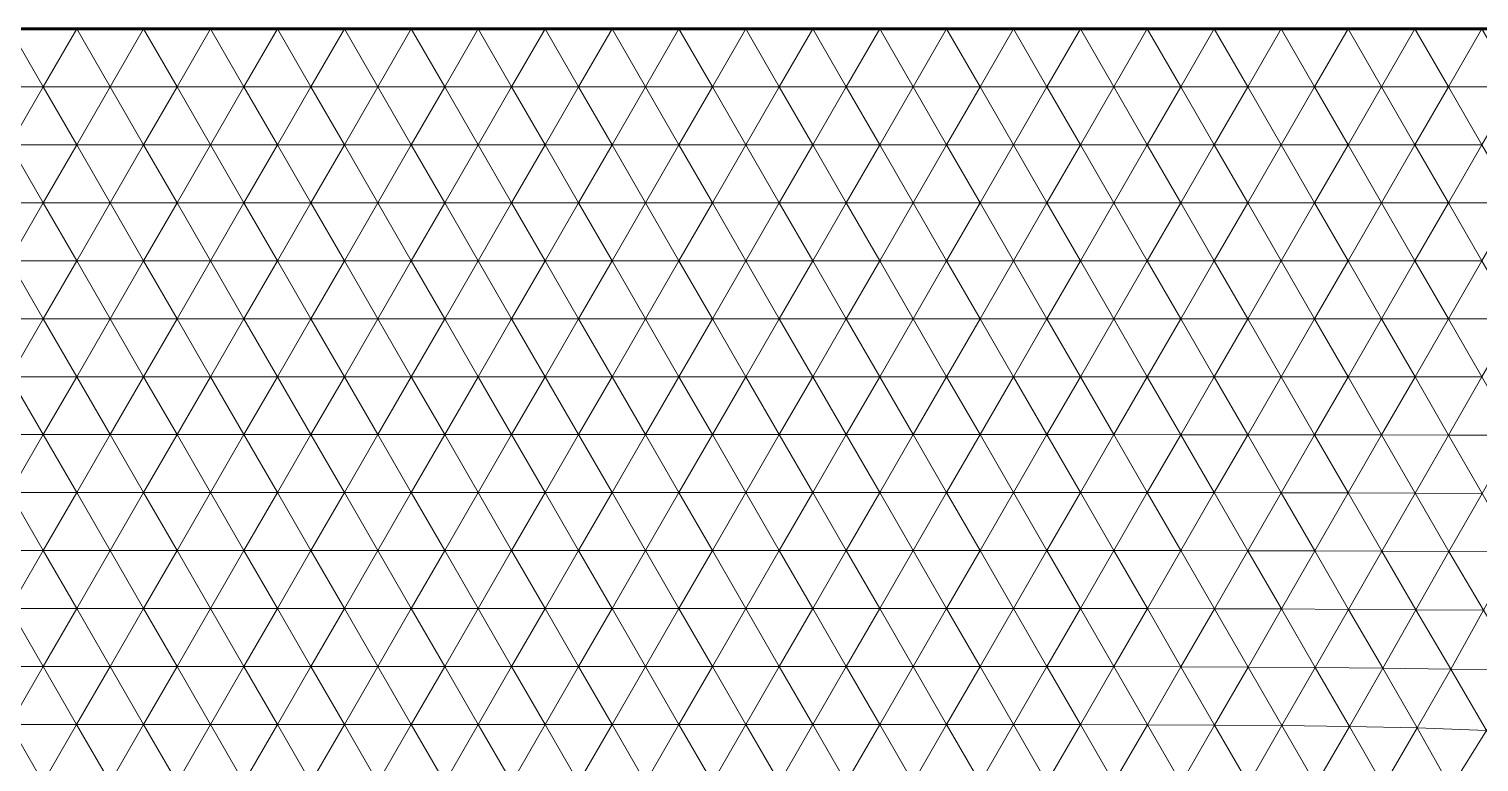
# Model space of a CAD drawing. Extents: x 1.2 to 53.9, y -43.5 to 3.2.
# Drawn here: x 37.667 to 42, y -25.45 to -23.259 of the extents above; entities that cross this region are included whole.
import ezdxf

# ---------------------------------------------------------------- set-up
doc = ezdxf.new("R2010")
doc.units = 0
doc.header["$MEASUREMENT"] = 0
doc.layers.add('layer', color=7, linetype='Continuous')

msp = doc.modelspace()

# ---------------------------------------------------------------- linework, layer by layer
at = {"color": 1, "lineweight": 60}
msp.add_line((31.4091, -23.259), (44.4091, -23.259), dxfattribs=at)
at = {"layer": 'layer', "color": 47, "lineweight": 9}
for points in [[(37.7091, -23.4322), (37.6091, -23.259), (37.5091, -23.4322)], [(37.8091, -23.259), (37.6091, -23.259), (37.7091, -23.4322)], [(37.9091, -23.4322), (37.8091, -23.259), (37.7091, -23.4322)], [(38.0091, -23.259), (37.8091, -23.259), (37.9091, -23.4322)], [(38.1091, -23.4322), (38.0091, -23.259), (37.9091, -23.4322)], [(38.2091, -23.259), (38.0091, -23.259), (38.1091, -23.4322)], [(38.3091, -23.4322), (38.2091, -23.259), (38.1091, -23.4322)], [(38.4091, -23.259), (38.2091, -23.259), (38.3091, -23.4322)], [(38.5091, -23.4322), (38.4091, -23.259), (38.3091, -23.4322)], [(38.6091, -23.259), (38.4091, -23.259), (38.5091, -23.4322)], [(38.7091, -23.4322), (38.6091, -23.259), (38.5091, -23.4322)], [(38.8091, -23.259), (38.6091, -23.259), (38.7091, -23.4322)], [(38.9091, -23.4322), (38.8091, -23.259), (38.7091, -23.4322)], [(39.0091, -23.259), (38.8091, -23.259), (38.9091, -23.4322)], [(39.1091, -23.4322), (39.0091, -23.259), (38.9091, -23.4322)], [(39.2091, -23.259), (39.0091, -23.259), (39.1091, -23.4322)], [(39.3091, -23.4322), (39.2091, -23.259), (39.1091, -23.4322)], [(39.4091, -23.259), (39.2091, -23.259), (39.3091, -23.4322)], [(39.5091, -23.4322), (39.4091, -23.259), (39.3091, -23.4322)], [(39.6091, -23.259), (39.4091, -23.259), (39.5091, -23.4322)], [(39.7091, -23.4322), (39.6091, -23.259), (39.5091, -23.4322)], [(39.8091, -23.259), (39.6091, -23.259), (39.7091, -23.4322)], [(39.9091, -23.4322), (39.8091, -23.259), (39.7091, -23.4322)], [(40.0091, -23.259), (39.8091, -23.259), (39.9091, -23.4322)], [(40.1091, -23.4322), (40.0091, -23.259), (39.9091, -23.4322)], [(40.2091, -23.259), (40.0091, -23.259), (40.1091, -23.4322)], [(40.3091, -23.4322), (40.2091, -23.259), (40.1091, -23.4322)], [(40.4091, -23.259), (40.2091, -23.259), (40.3091, -23.4322)], [(40.5091, -23.4322), (40.4091, -23.259), (40.3091, -23.4322)], [(40.6091, -23.259), (40.4091, -23.259), (40.5091, -23.4322)], [(40.7091, -23.4322), (40.6091, -23.259), (40.5091, -23.4322)], [(40.8091, -23.259), (40.6091, -23.259), (40.7091, -23.4322)], [(40.9091, -23.4322), (40.8091, -23.259), (40.7091, -23.4322)], [(41.0091, -23.259), (40.8091, -23.259), (40.9091, -23.4322)], [(41.1091, -23.4322), (41.0091, -23.259), (40.9091, -23.4322)], [(41.2091, -23.259), (41.0091, -23.259), (41.1091, -23.4322)], [(41.3091, -23.4322), (41.2091, -23.259), (41.1091, -23.4322)], [(41.4091, -23.259), (41.2091, -23.259), (41.3091, -23.4322)], [(41.5091, -23.4323), (41.4091, -23.259), (41.3091, -23.4322)], [(41.6091, -23.259), (41.4091, -23.259), (41.5091, -23.4323)], [(41.7091, -23.4323), (41.6091, -23.259), (41.5091, -23.4323)], [(41.8091, -23.259), (41.6091, -23.259), (41.7091, -23.4323)], [(41.9091, -23.4323), (41.8091, -23.259), (41.7091, -23.4323)], [(42.0091, -23.259), (41.8091, -23.259), (41.9091, -23.4323)], [(42.1091, -23.4323), (42.0091, -23.259), (41.9091, -23.4323)], [(37.7091, -23.4322), (37.5091, -23.4322), (37.6091, -23.6055)], [(37.8091, -23.6055), (37.7091, -23.4322), (37.6091, -23.6055)], [(37.9091, -23.4322), (37.7091, -23.4322), (37.8091, -23.6055)], [(38.0091, -23.6055), (37.9091, -23.4322), (37.8091, -23.6055)], [(38.1091, -23.4322), (37.9091, -23.4322), (38.0091, -23.6055)], [(38.2091, -23.6055), (38.1091, -23.4322), (38.0091, -23.6055)], [(38.3091, -23.4322), (38.1091, -23.4322), (38.2091, -23.6055)], [(38.4091, -23.6055), (38.3091, -23.4322), (38.2091, -23.6055)], [(38.5091, -23.4322), (38.3091, -23.4322), (38.4091, -23.6055)], [(38.6091, -23.6055), (38.5091, -23.4322), (38.4091, -23.6055)], [(38.7091, -23.4322), (38.5091, -23.4322), (38.6091, -23.6055)], [(38.8091, -23.6055), (38.7091, -23.4322), (38.6091, -23.6055)], [(38.9091, -23.4322), (38.7091, -23.4322), (38.8091, -23.6055)], [(39.0091, -23.6055), (38.9091, -23.4322), (38.8091, -23.6055)], [(39.1091, -23.4322), (38.9091, -23.4322), (39.0091, -23.6055)], [(39.2091, -23.6055), (39.1091, -23.4322), (39.0091, -23.6055)], [(39.3091, -23.4322), (39.1091, -23.4322), (39.2091, -23.6055)], [(39.4091, -23.6055), (39.3091, -23.4322), (39.2091, -23.6055)], [(39.5091, -23.4322), (39.3091, -23.4322), (39.4091, -23.6055)], [(39.6091, -23.6055), (39.5091, -23.4322), (39.4091, -23.6055)], [(39.7091, -23.4322), (39.5091, -23.4322), (39.6091, -23.6055)], [(39.8091, -23.6055), (39.7091, -23.4322), (39.6091, -23.6055)], [(39.9091, -23.4322), (39.7091, -23.4322), (39.8091, -23.6055)], [(40.0091, -23.6055), (39.9091, -23.4322), (39.8091, -23.6055)], [(40.1091, -23.4322), (39.9091, -23.4322), (40.0091, -23.6055)], [(40.2091, -23.6055), (40.1091, -23.4322), (40.0091, -23.6055)], [(40.3091, -23.4322), (40.1091, -23.4322), (40.2091, -23.6055)], [(40.4091, -23.6055), (40.3091, -23.4322), (40.2091, -23.6055)], [(40.5091, -23.4322), (40.3091, -23.4322), (40.4091, -23.6055)], [(40.6091, -23.6055), (40.5091, -23.4322), (40.4091, -23.6055)], [(40.7091, -23.4322), (40.5091, -23.4322), (40.6091, -23.6055)], [(40.8091, -23.6055), (40.7091, -23.4322), (40.6091, -23.6055)], [(40.9091, -23.4322), (40.7091, -23.4322), (40.8091, -23.6055)], [(41.0091, -23.6055), (40.9091, -23.4322), (40.8091, -23.6055)], [(41.1091, -23.4322), (40.9091, -23.4322), (41.0091, -23.6055)], [(41.2091, -23.6055), (41.1091, -23.4322), (41.0091, -23.6055)], [(41.3091, -23.4322), (41.1091, -23.4322), (41.2091, -23.6055)], [(41.4091, -23.6055), (41.3091, -23.4322), (41.2091, -23.6055)], [(41.5091, -23.4323), (41.3091, -23.4322), (41.4091, -23.6055)], [(41.6091, -23.6055), (41.5091, -23.4323), (41.4091, -23.6055)], [(41.7091, -23.4323), (41.5091, -23.4323), (41.6091, -23.6055)], [(41.8091, -23.6055), (41.7091, -23.4323), (41.6091, -23.6055)], [(41.9091, -23.4323), (41.7091, -23.4323), (41.8091, -23.6055)], [(42.0091, -23.6055), (41.9091, -23.4323), (41.8091, -23.6055)], [(42.1091, -23.4323), (41.9091, -23.4323), (42.0091, -23.6055)], [(37.7091, -23.7787), (37.6091, -23.6055), (37.5091, -23.7787)], [(37.8091, -23.6055), (37.6091, -23.6055), (37.7091, -23.7787)], [(37.9091, -23.7787), (37.8091, -23.6055), (37.7091, -23.7787)], [(38.0091, -23.6055), (37.8091, -23.6055), (37.9091, -23.7787)], [(38.1091, -23.7787), (38.0091, -23.6055), (37.9091, -23.7787)], [(38.2091, -23.6055), (38.0091, -23.6055), (38.1091, -23.7787)], [(38.3091, -23.7787), (38.2091, -23.6055), (38.1091, -23.7787)], [(38.4091, -23.6055), (38.2091, -23.6055), (38.3091, -23.7787)], [(38.5091, -23.7787), (38.4091, -23.6055), (38.3091, -23.7787)], [(38.6091, -23.6055), (38.4091, -23.6055), (38.5091, -23.7787)], [(38.7091, -23.7787), (38.6091, -23.6055), (38.5091, -23.7787)], [(38.8091, -23.6055), (38.6091, -23.6055), (38.7091, -23.7787)], [(38.9091, -23.7787), (38.8091, -23.6055), (38.7091, -23.7787)], [(39.0091, -23.6055), (38.8091, -23.6055), (38.9091, -23.7787)], [(39.1091, -23.7787), (39.0091, -23.6055), (38.9091, -23.7787)], [(39.2091, -23.6055), (39.0091, -23.6055), (39.1091, -23.7787)], [(39.3091, -23.7787), (39.2091, -23.6055), (39.1091, -23.7787)], [(39.4091, -23.6055), (39.2091, -23.6055), (39.3091, -23.7787)], [(39.5091, -23.7787), (39.4091, -23.6055), (39.3091, -23.7787)], [(39.6091, -23.6055), (39.4091, -23.6055), (39.5091, -23.7787)], [(39.7091, -23.7787), (39.6091, -23.6055), (39.5091, -23.7787)], [(39.8091, -23.6055), (39.6091, -23.6055), (39.7091, -23.7787)], [(39.9091, -23.7787), (39.8091, -23.6055), (39.7091, -23.7787)], [(40.0091, -23.6055), (39.8091, -23.6055), (39.9091, -23.7787)], [(40.1091, -23.7787), (40.0091, -23.6055), (39.9091, -23.7787)], [(40.2091, -23.6055), (40.0091, -23.6055), (40.1091, -23.7787)], [(40.3091, -23.7787), (40.2091, -23.6055), (40.1091, -23.7787)], [(40.4091, -23.6055), (40.2091, -23.6055), (40.3091, -23.7787)], [(40.5091, -23.7787), (40.4091, -23.6055), (40.3091, -23.7787)], [(40.6091, -23.6055), (40.4091, -23.6055), (40.5091, -23.7787)], [(40.7091, -23.7787), (40.6091, -23.6055), (40.5091, -23.7787)], [(40.8091, -23.6055), (40.6091, -23.6055), (40.7091, -23.7787)], [(40.9091, -23.7787), (40.8091, -23.6055), (40.7091, -23.7787)], [(41.0091, -23.6055), (40.8091, -23.6055), (40.9091, -23.7787)], [(41.1091, -23.7787), (41.0091, -23.6055), (40.9091, -23.7787)], [(41.2091, -23.6055), (41.0091, -23.6055), (41.1091, -23.7787)], [(41.3091, -23.7787), (41.2091, -23.6055), (41.1091, -23.7787)], [(41.4091, -23.6055), (41.2091, -23.6055), (41.3091, -23.7787)], [(41.5091, -23.7787), (41.4091, -23.6055), (41.3091, -23.7787)], [(41.6091, -23.6055), (41.4091, -23.6055), (41.5091, -23.7787)], [(41.7091, -23.7787), (41.6091, -23.6055), (41.5091, -23.7787)], [(41.8091, -23.6055), (41.6091, -23.6055), (41.7091, -23.7787)], [(41.9091, -23.7788), (41.8091, -23.6055), (41.7091, -23.7787)], [(42.0091, -23.6055), (41.8091, -23.6055), (41.9091, -23.7788)], [(42.1092, -23.7788), (42.0091, -23.6055), (41.9091, -23.7788)], [(37.7091, -23.7787), (37.5091, -23.7787), (37.6091, -23.9519)], [(37.8091, -23.9519), (37.7091, -23.7787), (37.6091, -23.9519)], [(37.9091, -23.7787), (37.7091, -23.7787), (37.8091, -23.9519)], [(38.0091, -23.9519), (37.9091, -23.7787), (37.8091, -23.9519)], [(38.1091, -23.7787), (37.9091, -23.7787), (38.0091, -23.9519)], [(38.2091, -23.9519), (38.1091, -23.7787), (38.0091, -23.9519)], [(38.3091, -23.7787), (38.1091, -23.7787), (38.2091, -23.9519)], [(38.4091, -23.9519), (38.3091, -23.7787), (38.2091, -23.9519)], [(38.5091, -23.7787), (38.3091, -23.7787), (38.4091, -23.9519)], [(38.6091, -23.9519), (38.5091, -23.7787), (38.4091, -23.9519)], [(38.7091, -23.7787), (38.5091, -23.7787), (38.6091, -23.9519)], [(38.8091, -23.9519), (38.7091, -23.7787), (38.6091, -23.9519)], [(38.9091, -23.7787), (38.7091, -23.7787), (38.8091, -23.9519)], [(39.0091, -23.9519), (38.9091, -23.7787), (38.8091, -23.9519)], [(39.1091, -23.7787), (38.9091, -23.7787), (39.0091, -23.9519)], [(39.2091, -23.9519), (39.1091, -23.7787), (39.0091, -23.9519)], [(39.3091, -23.7787), (39.1091, -23.7787), (39.2091, -23.9519)], [(39.4091, -23.9519), (39.3091, -23.7787), (39.2091, -23.9519)], [(39.5091, -23.7787), (39.3091, -23.7787), (39.4091, -23.9519)], [(39.6091, -23.9519), (39.5091, -23.7787), (39.4091, -23.9519)], [(39.7091, -23.7787), (39.5091, -23.7787), (39.6091, -23.9519)], [(39.8091, -23.9519), (39.7091, -23.7787), (39.6091, -23.9519)], [(39.9091, -23.7787), (39.7091, -23.7787), (39.8091, -23.9519)], [(40.0091, -23.9519), (39.9091, -23.7787), (39.8091, -23.9519)], [(40.1091, -23.7787), (39.9091, -23.7787), (40.0091, -23.9519)], [(40.2091, -23.9519), (40.1091, -23.7787), (40.0091, -23.9519)], [(40.3091, -23.7787), (40.1091, -23.7787), (40.2091, -23.9519)], [(40.4091, -23.9519), (40.3091, -23.7787), (40.2091, -23.9519)], [(40.5091, -23.7787), (40.3091, -23.7787), (40.4091, -23.9519)], [(40.6091, -23.9519), (40.5091, -23.7787), (40.4091, -23.9519)], [(40.7091, -23.7787), (40.5091, -23.7787), (40.6091, -23.9519)], [(40.8091, -23.9519), (40.7091, -23.7787), (40.6091, -23.9519)], [(40.9091, -23.7787), (40.7091, -23.7787), (40.8091, -23.9519)], [(41.0091, -23.9519), (40.9091, -23.7787), (40.8091, -23.9519)], [(41.1091, -23.7787), (40.9091, -23.7787), (41.0091, -23.9519)], [(41.2091, -23.9519), (41.1091, -23.7787), (41.0091, -23.9519)], [(41.3091, -23.7787), (41.1091, -23.7787), (41.2091, -23.9519)], [(41.4091, -23.9519), (41.3091, -23.7787), (41.2091, -23.9519)], [(41.5091, -23.7787), (41.3091, -23.7787), (41.4091, -23.9519)], [(41.6091, -23.9519), (41.5091, -23.7787), (41.4091, -23.9519)], [(41.7091, -23.7787), (41.5091, -23.7787), (41.6091, -23.9519)], [(41.8091, -23.952), (41.7091, -23.7787), (41.6091, -23.9519)], [(41.9091, -23.7788), (41.7091, -23.7787), (41.8091, -23.952)], [(42.0092, -23.9521), (41.9091, -23.7788), (41.8091, -23.952)], [(42.1092, -23.7788), (41.9091, -23.7788), (42.0092, -23.9521)], [(37.7091, -24.1251), (37.6091, -23.9519), (37.5091, -24.1251)], [(37.8091, -23.9519), (37.6091, -23.9519), (37.7091, -24.1251)], [(37.9091, -24.1251), (37.8091, -23.9519), (37.7091, -24.1251)], [(38.0091, -23.9519), (37.8091, -23.9519), (37.9091, -24.1251)], [(38.1091, -24.1251), (38.0091, -23.9519), (37.9091, -24.1251)], [(38.2091, -23.9519), (38.0091, -23.9519), (38.1091, -24.1251)], [(38.3091, -24.1251), (38.2091, -23.9519), (38.1091, -24.1251)], [(38.4091, -23.9519), (38.2091, -23.9519), (38.3091, -24.1251)], [(38.5091, -24.1251), (38.4091, -23.9519), (38.3091, -24.1251)], [(38.6091, -23.9519), (38.4091, -23.9519), (38.5091, -24.1251)], [(38.7091, -24.1251), (38.6091, -23.9519), (38.5091, -24.1251)], [(38.8091, -23.9519), (38.6091, -23.9519), (38.7091, -24.1251)], [(38.9091, -24.1251), (38.8091, -23.9519), (38.7091, -24.1251)], [(39.0091, -23.9519), (38.8091, -23.9519), (38.9091, -24.1251)], [(39.1091, -24.1251), (39.0091, -23.9519), (38.9091, -24.1251)], [(39.2091, -23.9519), (39.0091, -23.9519), (39.1091, -24.1251)], [(39.3091, -24.1251), (39.2091, -23.9519), (39.1091, -24.1251)], [(39.4091, -23.9519), (39.2091, -23.9519), (39.3091, -24.1251)], [(39.5091, -24.1251), (39.4091, -23.9519), (39.3091, -24.1251)], [(39.6091, -23.9519), (39.4091, -23.9519), (39.5091, -24.1251)], [(39.7091, -24.1251), (39.6091, -23.9519), (39.5091, -24.1251)], [(39.8091, -23.9519), (39.6091, -23.9519), (39.7091, -24.1251)], [(39.9091, -24.1251), (39.8091, -23.9519), (39.7091, -24.1251)], [(40.0091, -23.9519), (39.8091, -23.9519), (39.9091, -24.1251)], [(40.1091, -24.1251), (40.0091, -23.9519), (39.9091, -24.1251)], [(40.2091, -23.9519), (40.0091, -23.9519), (40.1091, -24.1251)], [(40.3091, -24.1251), (40.2091, -23.9519), (40.1091, -24.1251)], [(40.4091, -23.9519), (40.2091, -23.9519), (40.3091, -24.1251)], [(40.5091, -24.1251), (40.4091, -23.9519), (40.3091, -24.1251)], [(40.6091, -23.9519), (40.4091, -23.9519), (40.5091, -24.1251)], [(40.7091, -24.1251), (40.6091, -23.9519), (40.5091, -24.1251)], [(40.8091, -23.9519), (40.6091, -23.9519), (40.7091, -24.1251)], [(40.9091, -24.1251), (40.8091, -23.9519), (40.7091, -24.1251)], [(41.0091, -23.9519), (40.8091, -23.9519), (40.9091, -24.1251)], [(41.1091, -24.1251), (41.0091, -23.9519), (40.9091, -24.1251)], [(41.2091, -23.9519), (41.0091, -23.9519), (41.1091, -24.1251)], [(41.3091, -24.1251), (41.2091, -23.9519), (41.1091, -24.1251)], [(41.4091, -23.9519), (41.2091, -23.9519), (41.3091, -24.1251)], [(41.5091, -24.1252), (41.4091, -23.9519), (41.3091, -24.1251)], [(41.6091, -23.9519), (41.4091, -23.9519), (41.5091, -24.1252)], [(41.7091, -24.1253), (41.6091, -23.9519), (41.5091, -24.1252)], [(41.8091, -23.952), (41.6091, -23.9519), (41.7091, -24.1253)], [(41.9092, -24.1254), (41.8091, -23.952), (41.7091, -24.1253)], [(42.0092, -23.9521), (41.8091, -23.952), (41.9092, -24.1254)], [(42.1093, -24.1258), (42.0092, -23.9521), (41.9092, -24.1254)], [(37.7091, -24.1251), (37.5091, -24.1251), (37.6091, -24.2983)], [(37.8091, -24.2983), (37.7091, -24.1251), (37.6091, -24.2983)], [(37.9091, -24.1251), (37.7091, -24.1251), (37.8091, -24.2983)], [(38.0091, -24.2983), (37.9091, -24.1251), (37.8091, -24.2983)], [(38.1091, -24.1251), (37.9091, -24.1251), (38.0091, -24.2983)], [(38.2091, -24.2983), (38.1091, -24.1251), (38.0091, -24.2983)], [(38.3091, -24.1251), (38.1091, -24.1251), (38.2091, -24.2983)], [(38.4091, -24.2983), (38.3091, -24.1251), (38.2091, -24.2983)], [(38.5091, -24.1251), (38.3091, -24.1251), (38.4091, -24.2983)], [(38.6091, -24.2983), (38.5091, -24.1251), (38.4091, -24.2983)], [(38.7091, -24.1251), (38.5091, -24.1251), (38.6091, -24.2983)], [(38.8091, -24.2983), (38.7091, -24.1251), (38.6091, -24.2983)], [(38.9091, -24.1251), (38.7091, -24.1251), (38.8091, -24.2983)], [(39.0091, -24.2983), (38.9091, -24.1251), (38.8091, -24.2983)], [(39.1091, -24.1251), (38.9091, -24.1251), (39.0091, -24.2983)], [(39.2091, -24.2983), (39.1091, -24.1251), (39.0091, -24.2983)], [(39.3091, -24.1251), (39.1091, -24.1251), (39.2091, -24.2983)], [(39.4091, -24.2983), (39.3091, -24.1251), (39.2091, -24.2983)], [(39.5091, -24.1251), (39.3091, -24.1251), (39.4091, -24.2983)], [(39.6091, -24.2983), (39.5091, -24.1251), (39.4091, -24.2983)], [(39.7091, -24.1251), (39.5091, -24.1251), (39.6091, -24.2983)], [(39.8091, -24.2983), (39.7091, -24.1251), (39.6091, -24.2983)], [(39.9091, -24.1251), (39.7091, -24.1251), (39.8091, -24.2983)], [(40.0091, -24.2983), (39.9091, -24.1251), (39.8091, -24.2983)], [(40.1091, -24.1251), (39.9091, -24.1251), (40.0091, -24.2983)], [(40.2091, -24.2983), (40.1091, -24.1251), (40.0091, -24.2983)], [(40.3091, -24.1251), (40.1091, -24.1251), (40.2091, -24.2983)], [(40.4091, -24.2983), (40.3091, -24.1251), (40.2091, -24.2983)], [(40.5091, -24.1251), (40.3091, -24.1251), (40.4091, -24.2983)], [(40.6091, -24.2983), (40.5091, -24.1251), (40.4091, -24.2983)], [(40.7091, -24.1251), (40.5091, -24.1251), (40.6091, -24.2983)], [(40.8091, -24.2983), (40.7091, -24.1251), (40.6091, -24.2983)], [(40.9091, -24.1251), (40.7091, -24.1251), (40.8091, -24.2983)], [(41.0091, -24.2983), (40.9091, -24.1251), (40.8091, -24.2983)], [(41.1091, -24.1251), (40.9091, -24.1251), (41.0091, -24.2983)], [(41.2091, -24.2983), (41.1091, -24.1251), (41.0091, -24.2983)], [(41.3091, -24.1251), (41.1091, -24.1251), (41.2091, -24.2983)], [(41.4091, -24.2984), (41.3091, -24.1251), (41.2091, -24.2983)], [(41.5091, -24.1252), (41.3091, -24.1251), (41.4091, -24.2984)], [(41.6092, -24.2985), (41.5091, -24.1252), (41.4091, -24.2984)], [(41.7091, -24.1253), (41.5091, -24.1252), (41.6092, -24.2985)], [(41.8092, -24.2988), (41.7091, -24.1253), (41.6092, -24.2985)], [(41.9092, -24.1254), (41.7091, -24.1253), (41.8092, -24.2988)], [(42.0093, -24.2992), (41.9092, -24.1254), (41.8092, -24.2988)], [(42.1093, -24.1258), (41.9092, -24.1254), (42.0093, -24.2992)], [(37.7091, -24.4715), (37.6091, -24.2983), (37.5091, -24.4715)], [(37.8091, -24.2983), (37.6091, -24.2983), (37.7091, -24.4715)], [(37.9091, -24.4715), (37.8091, -24.2983), (37.7091, -24.4715)], [(38.0091, -24.2983), (37.8091, -24.2983), (37.9091, -24.4715)], [(38.1091, -24.4715), (38.0091, -24.2983), (37.9091, -24.4715)], [(38.2091, -24.2983), (38.0091, -24.2983), (38.1091, -24.4715)], [(38.3091, -24.4715), (38.2091, -24.2983), (38.1091, -24.4715)], [(38.4091, -24.2983), (38.2091, -24.2983), (38.3091, -24.4715)], [(38.5091, -24.4715), (38.4091, -24.2983), (38.3091, -24.4715)], [(38.6091, -24.2983), (38.4091, -24.2983), (38.5091, -24.4715)], [(38.7091, -24.4715), (38.6091, -24.2983), (38.5091, -24.4715)], [(38.8091, -24.2983), (38.6091, -24.2983), (38.7091, -24.4715)], [(38.9091, -24.4715), (38.8091, -24.2983), (38.7091, -24.4715)], [(39.0091, -24.2983), (38.8091, -24.2983), (38.9091, -24.4715)], [(39.1091, -24.4715), (39.0091, -24.2983), (38.9091, -24.4715)], [(39.2091, -24.2983), (39.0091, -24.2983), (39.1091, -24.4715)], [(39.3091, -24.4715), (39.2091, -24.2983), (39.1091, -24.4715)], [(39.4091, -24.2983), (39.2091, -24.2983), (39.3091, -24.4715)], [(39.5091, -24.4715), (39.4091, -24.2983), (39.3091, -24.4715)], [(39.6091, -24.2983), (39.4091, -24.2983), (39.5091, -24.4715)], [(39.7091, -24.4715), (39.6091, -24.2983), (39.5091, -24.4715)], [(39.8091, -24.2983), (39.6091, -24.2983), (39.7091, -24.4715)], [(39.9091, -24.4715), (39.8091, -24.2983), (39.7091, -24.4715)], [(40.0091, -24.2983), (39.8091, -24.2983), (39.9091, -24.4715)], [(40.1091, -24.4715), (40.0091, -24.2983), (39.9091, -24.4715)], [(40.2091, -24.2983), (40.0091, -24.2983), (40.1091, -24.4715)], [(40.3091, -24.4715), (40.2091, -24.2983), (40.1091, -24.4715)], [(40.4091, -24.2983), (40.2091, -24.2983), (40.3091, -24.4715)], [(40.5091, -24.4715), (40.4091, -24.2983), (40.3091, -24.4715)], [(40.6091, -24.2983), (40.4091, -24.2983), (40.5091, -24.4715)], [(40.7091, -24.4715), (40.6091, -24.2983), (40.5091, -24.4715)], [(40.8091, -24.2983), (40.6091, -24.2983), (40.7091, -24.4715)], [(40.9091, -24.4715), (40.8091, -24.2983), (40.7091, -24.4715)], [(41.0091, -24.2983), (40.8091, -24.2983), (40.9091, -24.4715)], [(41.1091, -24.4716), (41.0091, -24.2983), (40.9091, -24.4715)], [(41.2091, -24.2983), (41.0091, -24.2983), (41.1091, -24.4716)], [(41.3092, -24.4717), (41.2091, -24.2983), (41.1091, -24.4716)], [(41.4091, -24.2984), (41.2091, -24.2983), (41.3092, -24.4717)], [(41.5092, -24.4718), (41.4091, -24.2984), (41.3092, -24.4717)], [(41.6092, -24.2985), (41.4091, -24.2984), (41.5092, -24.4718)], [(41.7093, -24.4721), (41.6092, -24.2985), (41.5092, -24.4718)], [(41.8092, -24.2988), (41.6092, -24.2985), (41.7093, -24.4721)], [(41.9093, -24.4726), (41.8092, -24.2988), (41.7093, -24.4721)], [(42.0093, -24.2992), (41.8092, -24.2988), (41.9093, -24.4726)], [(42.1094, -24.4735), (42.0093, -24.2992), (41.9093, -24.4726)], [(37.7091, -24.4715), (37.5091, -24.4715), (37.6091, -24.6447)], [(37.8091, -24.6447), (37.7091, -24.4715), (37.6091, -24.6447)], [(37.9091, -24.4715), (37.7091, -24.4715), (37.8091, -24.6447)], [(38.0091, -24.6447), (37.9091, -24.4715), (37.8091, -24.6447)], [(38.1091, -24.4715), (37.9091, -24.4715), (38.0091, -24.6447)], [(38.2091, -24.6447), (38.1091, -24.4715), (38.0091, -24.6447)], [(38.3091, -24.4715), (38.1091, -24.4715), (38.2091, -24.6447)], [(38.4091, -24.6447), (38.3091, -24.4715), (38.2091, -24.6447)], [(38.5091, -24.4715), (38.3091, -24.4715), (38.4091, -24.6447)], [(38.6091, -24.6447), (38.5091, -24.4715), (38.4091, -24.6447)], [(38.7091, -24.4715), (38.5091, -24.4715), (38.6091, -24.6447)], [(38.8091, -24.6447), (38.7091, -24.4715), (38.6091, -24.6447)], [(38.9091, -24.4715), (38.7091, -24.4715), (38.8091, -24.6447)], [(39.0091, -24.6447), (38.9091, -24.4715), (38.8091, -24.6447)], [(39.1091, -24.4715), (38.9091, -24.4715), (39.0091, -24.6447)], [(39.2091, -24.6447), (39.1091, -24.4715), (39.0091, -24.6447)], [(39.3091, -24.4715), (39.1091, -24.4715), (39.2091, -24.6447)], [(39.4091, -24.6447), (39.3091, -24.4715), (39.2091, -24.6447)], [(39.5091, -24.4715), (39.3091, -24.4715), (39.4091, -24.6447)], [(39.6091, -24.6447), (39.5091, -24.4715), (39.4091, -24.6447)], [(39.7091, -24.4715), (39.5091, -24.4715), (39.6091, -24.6447)], [(39.8091, -24.6447), (39.7091, -24.4715), (39.6091, -24.6447)], [(39.9091, -24.4715), (39.7091, -24.4715), (39.8091, -24.6447)], [(40.0091, -24.6447), (39.9091, -24.4715), (39.8091, -24.6447)], [(40.1091, -24.4715), (39.9091, -24.4715), (40.0091, -24.6447)], [(40.2091, -24.6447), (40.1091, -24.4715), (40.0091, -24.6447)], [(40.3091, -24.4715), (40.1091, -24.4715), (40.2091, -24.6447)], [(40.4091, -24.6447), (40.3091, -24.4715), (40.2091, -24.6447)], [(40.5091, -24.4715), (40.3091, -24.4715), (40.4091, -24.6447)], [(40.6091, -24.6447), (40.5091, -24.4715), (40.4091, -24.6447)], [(40.7091, -24.4715), (40.5091, -24.4715), (40.6091, -24.6447)], [(40.8091, -24.6447), (40.7091, -24.4715), (40.6091, -24.6447)], [(40.9091, -24.4715), (40.7091, -24.4715), (40.8091, -24.6447)], [(41.0091, -24.6448), (40.9091, -24.4715), (40.8091, -24.6447)], [(41.1091, -24.4716), (40.9091, -24.4715), (41.0091, -24.6448)], [(41.2092, -24.6449), (41.1091, -24.4716), (41.0091, -24.6448)], [(41.3092, -24.4717), (41.1091, -24.4716), (41.2092, -24.6449)], [(41.4093, -24.6452), (41.3092, -24.4717), (41.2092, -24.6449)], [(41.5092, -24.4718), (41.3092, -24.4717), (41.4093, -24.6452)], [(41.6095, -24.6456), (41.5092, -24.4718), (41.4093, -24.6452)], [(41.7093, -24.4721), (41.5092, -24.4718), (41.6095, -24.6456)], [(41.8097, -24.6462), (41.7093, -24.4721), (41.6095, -24.6456)], [(41.9093, -24.4726), (41.7093, -24.4721), (41.8097, -24.6462)], [(42.0097, -24.647), (41.9093, -24.4726), (41.8097, -24.6462)], [(42.1094, -24.4735), (41.9093, -24.4726), (42.0097, -24.647)], [(37.7091, -24.8179), (37.6091, -24.6447), (37.5091, -24.8179)], [(37.8091, -24.6447), (37.6091, -24.6447), (37.7091, -24.8179)], [(37.9091, -24.8179), (37.8091, -24.6447), (37.7091, -24.8179)], [(38.0091, -24.6447), (37.8091, -24.6447), (37.9091, -24.8179)], [(38.1091, -24.8179), (38.0091, -24.6447), (37.9091, -24.8179)], [(38.2091, -24.6447), (38.0091, -24.6447), (38.1091, -24.8179)], [(38.3091, -24.8179), (38.2091, -24.6447), (38.1091, -24.8179)], [(38.4091, -24.6447), (38.2091, -24.6447), (38.3091, -24.8179)], [(38.5091, -24.8179), (38.4091, -24.6447), (38.3091, -24.8179)], [(38.6091, -24.6447), (38.4091, -24.6447), (38.5091, -24.8179)], [(38.7091, -24.8179), (38.6091, -24.6447), (38.5091, -24.8179)], [(38.8091, -24.6447), (38.6091, -24.6447), (38.7091, -24.8179)], [(38.9091, -24.8179), (38.8091, -24.6447), (38.7091, -24.8179)], [(39.0091, -24.6447), (38.8091, -24.6447), (38.9091, -24.8179)], [(39.1091, -24.8179), (39.0091, -24.6447), (38.9091, -24.8179)], [(39.2091, -24.6447), (39.0091, -24.6447), (39.1091, -24.8179)], [(39.3091, -24.8179), (39.2091, -24.6447), (39.1091, -24.8179)], [(39.4091, -24.6447), (39.2091, -24.6447), (39.3091, -24.8179)], [(39.5091, -24.8179), (39.4091, -24.6447), (39.3091, -24.8179)], [(39.6091, -24.6447), (39.4091, -24.6447), (39.5091, -24.8179)], [(39.7091, -24.8179), (39.6091, -24.6447), (39.5091, -24.8179)], [(39.8091, -24.6447), (39.6091, -24.6447), (39.7091, -24.8179)], [(39.9091, -24.8179), (39.8091, -24.6447), (39.7091, -24.8179)], [(40.0091, -24.6447), (39.8091, -24.6447), (39.9091, -24.8179)], [(40.1091, -24.8179), (40.0091, -24.6447), (39.9091, -24.8179)], [(40.2091, -24.6447), (40.0091, -24.6447), (40.1091, -24.8179)], [(40.3091, -24.8179), (40.2091, -24.6447), (40.1091, -24.8179)], [(40.4091, -24.6447), (40.2091, -24.6447), (40.3091, -24.8179)], [(40.5091, -24.8179), (40.4091, -24.6447), (40.3091, -24.8179)], [(40.6091, -24.6447), (40.4091, -24.6447), (40.5091, -24.8179)], [(40.7091, -24.8179), (40.6091, -24.6447), (40.5091, -24.8179)], [(40.8091, -24.6447), (40.6091, -24.6447), (40.7091, -24.8179)], [(40.9092, -24.818), (40.8091, -24.6447), (40.7091, -24.8179)], [(41.0091, -24.6448), (40.8091, -24.6447), (40.9092, -24.818)], [(41.1092, -24.8182), (41.0091, -24.6448), (40.9092, -24.818)], [(41.2092, -24.6449), (41.0091, -24.6448), (41.1092, -24.8182)], [(41.3094, -24.8185), (41.2092, -24.6449), (41.1092, -24.8182)], [(41.4093, -24.6452), (41.2092, -24.6449), (41.3094, -24.8185)], [(41.5097, -24.8191), (41.4093, -24.6452), (41.3094, -24.8185)], [(41.6095, -24.6456), (41.4093, -24.6452), (41.5097, -24.8191)], [(41.7102, -24.8199), (41.6095, -24.6456), (41.5097, -24.8191)], [(41.8097, -24.6462), (41.6095, -24.6456), (41.7102, -24.8199)], [(41.9107, -24.8209), (41.8097, -24.6462), (41.7102, -24.8199)], [(42.0097, -24.647), (41.8097, -24.6462), (41.9107, -24.8209)], [(42.1107, -24.8216), (42.0097, -24.647), (41.9107, -24.8209)], [(37.7091, -24.8179), (37.5091, -24.8179), (37.609, -24.9911)], [(37.8091, -24.9911), (37.7091, -24.8179), (37.609, -24.9911)], [(37.9091, -24.8179), (37.7091, -24.8179), (37.8091, -24.9911)], [(38.0091, -24.9911), (37.9091, -24.8179), (37.8091, -24.9911)], [(38.1091, -24.8179), (37.9091, -24.8179), (38.0091, -24.9911)], [(38.2091, -24.9911), (38.1091, -24.8179), (38.0091, -24.9911)], [(38.3091, -24.8179), (38.1091, -24.8179), (38.2091, -24.9911)], [(38.4091, -24.9911), (38.3091, -24.8179), (38.2091, -24.9911)], [(38.5091, -24.8179), (38.3091, -24.8179), (38.4091, -24.9911)], [(38.6091, -24.9911), (38.5091, -24.8179), (38.4091, -24.9911)], [(38.7091, -24.8179), (38.5091, -24.8179), (38.6091, -24.9911)], [(38.8091, -24.9911), (38.7091, -24.8179), (38.6091, -24.9911)], [(38.9091, -24.8179), (38.7091, -24.8179), (38.8091, -24.9911)], [(39.0091, -24.9911), (38.9091, -24.8179), (38.8091, -24.9911)], [(39.1091, -24.8179), (38.9091, -24.8179), (39.0091, -24.9911)], [(39.2091, -24.9911), (39.1091, -24.8179), (39.0091, -24.9911)], [(39.3091, -24.8179), (39.1091, -24.8179), (39.2091, -24.9911)], [(39.4091, -24.9911), (39.3091, -24.8179), (39.2091, -24.9911)], [(39.5091, -24.8179), (39.3091, -24.8179), (39.4091, -24.9911)], [(39.6091, -24.9911), (39.5091, -24.8179), (39.4091, -24.9911)], [(39.7091, -24.8179), (39.5091, -24.8179), (39.6091, -24.9911)], [(39.8091, -24.9911), (39.7091, -24.8179), (39.6091, -24.9911)], [(39.9091, -24.8179), (39.7091, -24.8179), (39.8091, -24.9911)], [(40.0091, -24.9911), (39.9091, -24.8179), (39.8091, -24.9911)], [(40.1091, -24.8179), (39.9091, -24.8179), (40.0091, -24.9911)], [(40.2091, -24.9911), (40.1091, -24.8179), (40.0091, -24.9911)], [(40.3091, -24.8179), (40.1091, -24.8179), (40.2091, -24.9911)], [(40.4091, -24.9911), (40.3091, -24.8179), (40.2091, -24.9911)], [(40.5091, -24.8179), (40.3091, -24.8179), (40.4091, -24.9911)], [(40.6091, -24.9912), (40.5091, -24.8179), (40.4091, -24.9911)], [(40.7091, -24.8179), (40.5091, -24.8179), (40.6091, -24.9912)], [(40.8092, -24.9912), (40.7091, -24.8179), (40.6091, -24.9912)], [(40.9092, -24.818), (40.7091, -24.8179), (40.8092, -24.9912)], [(41.0092, -24.9914), (40.9092, -24.818), (40.8092, -24.9912)], [(41.1092, -24.8182), (40.9092, -24.818), (41.0092, -24.9914)], [(41.2095, -24.9919), (41.1092, -24.8182), (41.0092, -24.9914)], [(41.3094, -24.8185), (41.1092, -24.8182), (41.2095, -24.9919)], [(41.4099, -24.9926), (41.3094, -24.8185), (41.2095, -24.9919)], [(41.5097, -24.8191), (41.3094, -24.8185), (41.4099, -24.9926)], [(41.6107, -24.9938), (41.5097, -24.8191), (41.4099, -24.9926)], [(41.7102, -24.8199), (41.5097, -24.8191), (41.6107, -24.9938)], [(41.812, -24.9954), (41.7102, -24.8199), (41.6107, -24.9938)], [(41.9107, -24.8209), (41.7102, -24.8199), (41.812, -24.9954)], [(42.0135, -24.9965), (41.9107, -24.8209), (41.812, -24.9954)], [(42.1107, -24.8216), (41.9107, -24.8209), (42.0135, -24.9965)], [(37.709, -25.1643), (37.609, -24.9911), (37.509, -25.1643)], [(37.8091, -24.9911), (37.609, -24.9911), (37.709, -25.1643)], [(37.909, -25.1643), (37.8091, -24.9911), (37.709, -25.1643)], [(38.0091, -24.9911), (37.8091, -24.9911), (37.909, -25.1643)], [(38.1091, -25.1643), (38.0091, -24.9911), (37.909, -25.1643)], [(38.2091, -24.9911), (38.0091, -24.9911), (38.1091, -25.1643)], [(38.3091, -25.1643), (38.2091, -24.9911), (38.1091, -25.1643)], [(38.4091, -24.9911), (38.2091, -24.9911), (38.3091, -25.1643)], [(38.5091, -25.1643), (38.4091, -24.9911), (38.3091, -25.1643)], [(38.6091, -24.9911), (38.4091, -24.9911), (38.5091, -25.1643)], [(38.7091, -25.1643), (38.6091, -24.9911), (38.5091, -25.1643)], [(38.8091, -24.9911), (38.6091, -24.9911), (38.7091, -25.1643)], [(38.9091, -25.1643), (38.8091, -24.9911), (38.7091, -25.1643)], [(39.0091, -24.9911), (38.8091, -24.9911), (38.9091, -25.1643)], [(39.1091, -25.1643), (39.0091, -24.9911), (38.9091, -25.1643)], [(39.2091, -24.9911), (39.0091, -24.9911), (39.1091, -25.1643)], [(39.3091, -25.1643), (39.2091, -24.9911), (39.1091, -25.1643)], [(39.4091, -24.9911), (39.2091, -24.9911), (39.3091, -25.1643)], [(39.5092, -25.1643), (39.4091, -24.9911), (39.3091, -25.1643)], [(39.6091, -24.9911), (39.4091, -24.9911), (39.5092, -25.1643)], [(39.7091, -25.1643), (39.6091, -24.9911), (39.5092, -25.1643)], [(39.8091, -24.9911), (39.6091, -24.9911), (39.7091, -25.1643)], [(39.9091, -25.1643), (39.8091, -24.9911), (39.7091, -25.1643)], [(40.0091, -24.9911), (39.8091, -24.9911), (39.9091, -25.1643)], [(40.1091, -25.1643), (40.0091, -24.9911), (39.9091, -25.1643)], [(40.2091, -24.9911), (40.0091, -24.9911), (40.1091, -25.1643)], [(40.3091, -25.1643), (40.2091, -24.9911), (40.1091, -25.1643)], [(40.4091, -24.9911), (40.2091, -24.9911), (40.3091, -25.1643)], [(40.5091, -25.1644), (40.4091, -24.9911), (40.3091, -25.1643)], [(40.6091, -24.9912), (40.4091, -24.9911), (40.5091, -25.1644)], [(40.7091, -25.1645), (40.6091, -24.9912), (40.5091, -25.1644)], [(40.8092, -24.9912), (40.6091, -24.9912), (40.7091, -25.1645)], [(40.9092, -25.1647), (40.8092, -24.9912), (40.7091, -25.1645)], [(41.0092, -24.9914), (40.8092, -24.9912), (40.9092, -25.1647)], [(41.1095, -25.1652), (41.0092, -24.9914), (40.9092, -25.1647)], [(41.2095, -24.9919), (41.0092, -24.9914), (41.1095, -25.1652)], [(41.31, -25.1661), (41.2095, -24.9919), (41.1095, -25.1652)], [(41.4099, -24.9926), (41.2095, -24.9919), (41.31, -25.1661)], [(41.511, -25.1676), (41.4099, -24.9926), (41.31, -25.1661)], [(41.6107, -24.9938), (41.4099, -24.9926), (41.511, -25.1676)], [(41.7128, -25.1699), (41.6107, -24.9938), (41.511, -25.1676)], [(41.812, -24.9954), (41.6107, -24.9938), (41.7128, -25.1699)], [(41.9158, -25.1729), (41.812, -24.9954), (41.7128, -25.1699)], [(42.0135, -24.9965), (41.812, -24.9954), (41.9158, -25.1729)], [(42.1203, -25.1737), (42.0135, -24.9965), (41.9158, -25.1729)], [(37.709, -25.1643), (37.509, -25.1643), (37.609, -25.3376)], [(37.809, -25.3376), (37.709, -25.1643), (37.609, -25.3376)], [(37.909, -25.1643), (37.709, -25.1643), (37.809, -25.3376)], [(38.009, -25.3376), (37.909, -25.1643), (37.809, -25.3376)], [(38.1091, -25.1643), (37.909, -25.1643), (38.009, -25.3376)], [(38.2091, -25.3376), (38.1091, -25.1643), (38.009, -25.3376)], [(38.3091, -25.1643), (38.1091, -25.1643), (38.2091, -25.3376)], [(38.4091, -25.3376), (38.3091, -25.1643), (38.2091, -25.3376)], [(38.5091, -25.1643), (38.3091, -25.1643), (38.4091, -25.3376)], [(38.6091, -25.3376), (38.5091, -25.1643), (38.4091, -25.3376)], [(38.7091, -25.1643), (38.5091, -25.1643), (38.6091, -25.3376)], [(38.8092, -25.3376), (38.7091, -25.1643), (38.6091, -25.3376)], [(38.9091, -25.1643), (38.7091, -25.1643), (38.8092, -25.3376)], [(39.0092, -25.3376), (38.9091, -25.1643), (38.8092, -25.3376)], [(39.1091, -25.1643), (38.9091, -25.1643), (39.0092, -25.3376)], [(39.2092, -25.3376), (39.1091, -25.1643), (39.0092, -25.3376)], [(39.3091, -25.1643), (39.1091, -25.1643), (39.2092, -25.3376)], [(39.4092, -25.3376), (39.3091, -25.1643), (39.2092, -25.3376)], [(39.5092, -25.1643), (39.3091, -25.1643), (39.4092, -25.3376)], [(39.6092, -25.3376), (39.5092, -25.1643), (39.4092, -25.3376)], [(39.7091, -25.1643), (39.5092, -25.1643), (39.6092, -25.3376)], [(39.8092, -25.3375), (39.7091, -25.1643), (39.6092, -25.3376)], [(39.9091, -25.1643), (39.7091, -25.1643), (39.8092, -25.3375)], [(40.0092, -25.3375), (39.9091, -25.1643), (39.8092, -25.3375)], [(40.1091, -25.1643), (39.9091, -25.1643), (40.0092, -25.3375)], [(40.2092, -25.3375), (40.1091, -25.1643), (40.0092, -25.3375)], [(40.3091, -25.1643), (40.1091, -25.1643), (40.2092, -25.3375)], [(40.4091, -25.3376), (40.3091, -25.1643), (40.2092, -25.3375)], [(40.5091, -25.1644), (40.3091, -25.1643), (40.4091, -25.3376)], [(40.6091, -25.3377), (40.5091, -25.1644), (40.4091, -25.3376)], [(40.7091, -25.1645), (40.5091, -25.1644), (40.6091, -25.3377)], [(40.8092, -25.3379), (40.7091, -25.1645), (40.6091, -25.3377)], [(40.9092, -25.1647), (40.7091, -25.1645), (40.8092, -25.3379)], [(41.0094, -25.3385), (40.9092, -25.1647), (40.8092, -25.3379)], [(41.1095, -25.1652), (40.9092, -25.1647), (41.0094, -25.3385)], [(41.21, -25.3395), (41.1095, -25.1652), (41.0094, -25.3385)], [(41.31, -25.1661), (41.1095, -25.1652), (41.21, -25.3395)], [(41.4111, -25.3412), (41.31, -25.1661), (41.21, -25.3395)], [(41.511, -25.1676), (41.31, -25.1661), (41.4111, -25.3412)], [(41.6129, -25.3439), (41.511, -25.1676), (41.4111, -25.3412)], [(41.7128, -25.1699), (41.511, -25.1676), (41.6129, -25.3439)], [(41.8158, -25.3482), (41.7128, -25.1699), (41.6129, -25.3439)], [(41.9158, -25.1729), (41.7128, -25.1699), (41.8158, -25.3482)], [(42.0227, -25.3554), (41.9158, -25.1729), (41.8158, -25.3482)], [(42.1203, -25.1737), (41.9158, -25.1729), (42.0227, -25.3554)], [(37.7089, -25.5109), (37.609, -25.3376), (37.5089, -25.5109)], [(37.809, -25.3376), (37.609, -25.3376), (37.7089, -25.5109)], [(37.909, -25.5109), (37.809, -25.3376), (37.7089, -25.5109)], [(38.009, -25.3376), (37.809, -25.3376), (37.909, -25.5109)], [(38.1091, -25.5109), (38.009, -25.3376), (37.909, -25.5109)], [(38.2091, -25.3376), (38.009, -25.3376), (38.1091, -25.5109)], [(38.3091, -25.5109), (38.2091, -25.3376), (38.1091, -25.5109)], [(38.4091, -25.3376), (38.2091, -25.3376), (38.3091, -25.5109)], [(38.5092, -25.5109), (38.4091, -25.3376), (38.3091, -25.5109)], [(38.6091, -25.3376), (38.4091, -25.3376), (38.5092, -25.5109)], [(38.7093, -25.5109), (38.6091, -25.3376), (38.5092, -25.5109)], [(38.8092, -25.3376), (38.6091, -25.3376), (38.7093, -25.5109)], [(38.9093, -25.5109), (38.8092, -25.3376), (38.7093, -25.5109)], [(39.0092, -25.3376), (38.8092, -25.3376), (38.9093, -25.5109)], [(39.1093, -25.5109), (39.0092, -25.3376), (38.9093, -25.5109)], [(39.2092, -25.3376), (39.0092, -25.3376), (39.1093, -25.5109)], [(39.3093, -25.5108), (39.2092, -25.3376), (39.1093, -25.5109)], [(39.4092, -25.3376), (39.2092, -25.3376), (39.3093, -25.5108)], [(39.5093, -25.5108), (39.4092, -25.3376), (39.3093, -25.5108)], [(39.6092, -25.3376), (39.4092, -25.3376), (39.5093, -25.5108)], [(39.7093, -25.5108), (39.6092, -25.3376), (39.5093, -25.5108)], [(39.8092, -25.3375), (39.6092, -25.3376), (39.7093, -25.5108)], [(39.9093, -25.5108), (39.8092, -25.3375), (39.7093, -25.5108)], [(40.0092, -25.3375), (39.8092, -25.3375), (39.9093, -25.5108)], [(40.1092, -25.5108), (40.0092, -25.3375), (39.9093, -25.5108)], [(40.2092, -25.3375), (40.0092, -25.3375), (40.1092, -25.5108)], [(40.3092, -25.5108), (40.2092, -25.3375), (40.1092, -25.5108)], [(40.4091, -25.3376), (40.2092, -25.3375), (40.3092, -25.5108)], [(40.5092, -25.5109), (40.4091, -25.3376), (40.3092, -25.5108)], [(40.6091, -25.3377), (40.4091, -25.3376), (40.5092, -25.5109)], [(40.7092, -25.5111), (40.6091, -25.3377), (40.5092, -25.5109)], [(40.8092, -25.3379), (40.6091, -25.3377), (40.7092, -25.5111)], [(40.9093, -25.5117), (40.8092, -25.3379), (40.7092, -25.5111)], [(41.0094, -25.3385), (40.8092, -25.3379), (40.9093, -25.5117)], [(41.1098, -25.5128), (41.0094, -25.3385), (40.9093, -25.5117)], [(41.21, -25.3395), (41.0094, -25.3385), (41.1098, -25.5128)], [(41.311, -25.5148), (41.21, -25.3395), (41.1098, -25.5128)], [(41.4111, -25.3412), (41.21, -25.3395), (41.311, -25.5148)], [(41.5129, -25.5176), (41.4111, -25.3412), (41.311, -25.5148)], [(41.6129, -25.3439), (41.4111, -25.3412), (41.5129, -25.5176)], [(41.7151, -25.5211), (41.6129, -25.3439), (41.5129, -25.5176)], [(41.8158, -25.3482), (41.6129, -25.3439), (41.7151, -25.5211)], [(41.9165, -25.5276), (41.8158, -25.3482), (41.7151, -25.5211)], [(42.0227, -25.3554), (41.8158, -25.3482), (41.9165, -25.5276)], [(42.1367, -25.5572), (42.0227, -25.3554), (41.9165, -25.5276)]]:
    msp.add_3dface(points, dxfattribs=at)

doc.saveas('drawing.dxf')
